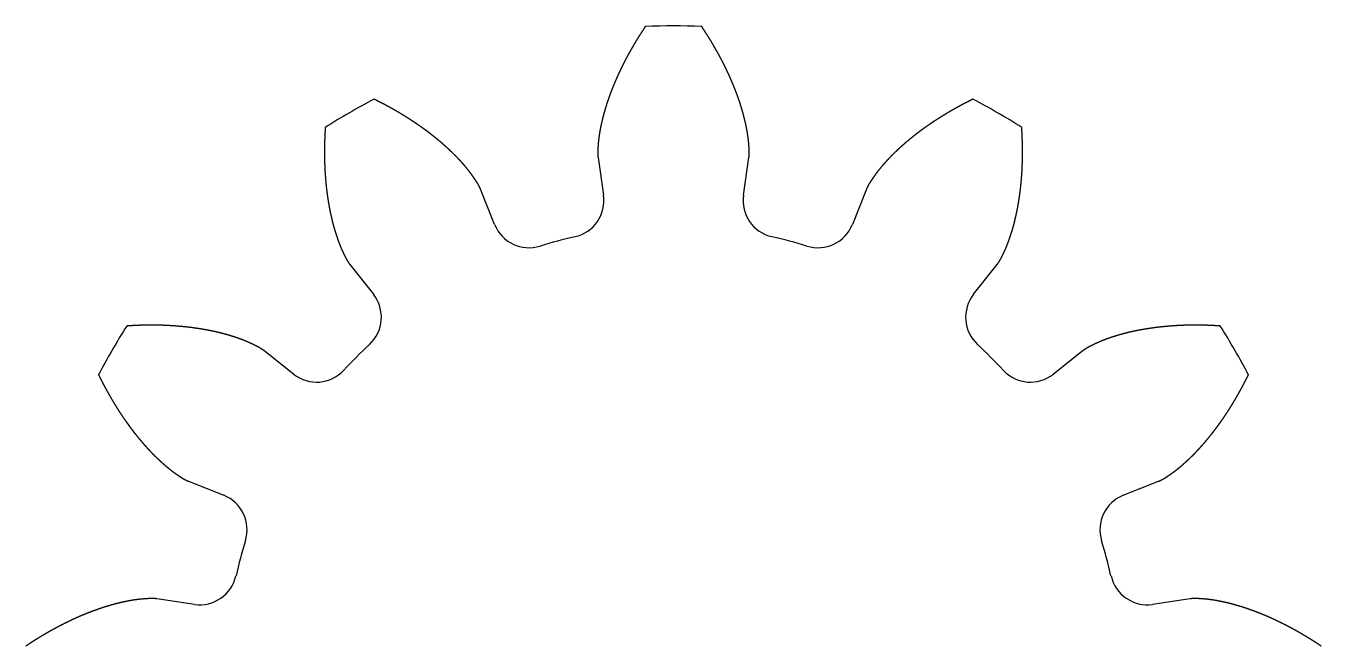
# Model space of a CAD drawing. Header units: millimetres. Extents: x 18 to 1169, y 18 to 1181.
# Drawn here: x 234.1 to 443.9, y 242.2 to 342.6 of the extents above; entities that cross this region are included whole.
import ezdxf

# ---------------------------------------------------------------- set-up
doc = ezdxf.new("R2010")
doc.units = ezdxf.units.MM
doc.layers.add('cut', color=5, linetype='Continuous', true_color=0x0000ff)

msp = doc.modelspace()

# ---------------------------------------------------------------- linework, layer by layer
at = {"layer": 'cut', "color": 5, "true_color": 0x0000ff}
for p, q in [((326.78, 321.27), (327.67, 315.18)), ((350.33, 315.18), (351.22, 321.27)), ((310.01, 310.45), (307.74, 316.17)), ((370.26, 316.17), (367.99, 310.45)), ((286.58, 303.95), (290.39, 299.12)), ((387.61, 299.12), (391.42, 303.95)), ((277.47, 286.19), (272.64, 290.01)), ((405.36, 290.01), (400.53, 286.19)), ((260.42, 268.85), (266.14, 266.57)), ((411.86, 266.57), (417.58, 268.85)), ((261.41, 248.91), (255.31, 249.8)), ((422.69, 249.8), (416.59, 248.91))]:
    msp.add_line(p, q, dxfattribs=at)
for centre, radius, start, end in [((339, 237.58), 105, 87.5067, 92.4933), ((339, 237.58), 105, 117.5067, 122.4933), ((339, 237.58), 105, 57.5067, 62.4933), ((321.73, 314.31), 6, -77.3183, 8.3062), ((356.27, 314.31), 6, 171.6938, -102.6817), ((315.59, 312.66), 6, -158.3062, -72.6817), ((339, 237.58), 72.64, 102.6817, 107.3183), ((339, 237.58), 72.64, 72.6817, 77.3183), ((362.41, 312.66), 6, -107.3183, -21.6938), ((285.68, 295.4), 6, -47.3183, 38.3062), ((392.32, 295.4), 6, 141.6938, -132.6817), ((339, 237.58), 105, 147.5067, 152.4933), ((339, 237.58), 105, 27.5067, 32.4933), ((339, 237.58), 72.64, 132.6817, 137.3183), ((339, 237.58), 72.64, 42.6817, 47.3183), ((281.19, 290.9), 6, -128.3062, -42.6817), ((396.81, 290.9), 6, -137.3183, -51.6938), ((263.92, 261), 6, -17.3183, 68.3062), ((414.08, 261), 6, 111.6938, -162.6817), ((339, 237.58), 72.64, 162.6817, 167.3183), ((339, 237.58), 72.64, 12.6817, 17.3183), ((262.27, 254.85), 6, -98.3062, -12.6817), ((415.73, 254.85), 6, -167.3183, -81.6938)]:
    msp.add_arc(centre, radius, start, end, dxfattribs=at)
for points in [[(334.43, 342.48), (334.39, 342.43), (334.32, 342.31), (334.2, 342.14), (334.05, 341.9), (333.86, 341.61), (333.67, 341.32), (333.48, 341.02), (333.3, 340.73), (333.11, 340.43), (332.93, 340.14), (332.76, 339.84), (332.58, 339.55), (332.41, 339.25), (332.24, 338.95), (332.07, 338.66), (331.9, 338.36), (331.73, 338.06), (331.57, 337.76), (331.41, 337.46), (331.25, 337.16), (331.1, 336.86), (330.94, 336.56), (330.79, 336.26), (330.64, 335.96), (330.49, 335.66), (330.35, 335.35), (330.2, 335.05), (330.06, 334.75), (329.93, 334.44), (329.79, 334.14), (329.66, 333.84), (329.53, 333.53), (329.4, 333.23), (329.27, 332.92), (329.15, 332.62), (329.03, 332.31), (328.91, 332.01), (328.79, 331.7), (328.68, 331.4), (328.57, 331.09), (328.46, 330.78), (328.36, 330.48), (328.25, 330.17), (328.15, 329.86), (328.06, 329.55), (327.96, 329.25), (327.87, 328.94), (327.78, 328.63), (327.7, 328.32), (327.62, 328.02), (327.54, 327.71), (327.46, 327.4), (327.39, 327.09), (327.32, 326.78), (327.25, 326.48), (327.19, 326.17), (327.13, 325.86), (327.07, 325.55), (327.02, 325.24), (326.97, 324.94), (326.92, 324.63), (326.89, 324.32), (326.85, 324.01), (326.82, 323.71), (326.8, 323.4), (326.77, 323.09), (326.75, 322.79), (326.74, 322.48), (326.73, 322.18), (326.73, 321.87), (326.74, 321.63), (326.76, 321.45), (326.77, 321.33), (326.78, 321.27)], [(351.22, 321.27), (351.23, 321.33), (351.24, 321.45), (351.26, 321.63), (351.27, 321.87), (351.27, 322.18), (351.26, 322.48), (351.25, 322.79), (351.23, 323.09), (351.2, 323.4), (351.18, 323.71), (351.15, 324.01), (351.11, 324.32), (351.08, 324.63), (351.03, 324.94), (350.98, 325.24), (350.93, 325.55), (350.87, 325.86), (350.81, 326.17), (350.75, 326.48), (350.68, 326.78), (350.61, 327.09), (350.54, 327.4), (350.46, 327.71), (350.38, 328.02), (350.3, 328.32), (350.22, 328.63), (350.13, 328.94), (350.04, 329.25), (349.94, 329.55), (349.85, 329.86), (349.75, 330.17), (349.64, 330.48), (349.54, 330.78), (349.43, 331.09), (349.32, 331.4), (349.21, 331.7), (349.09, 332.01), (348.97, 332.31), (348.85, 332.62), (348.73, 332.92), (348.6, 333.23), (348.47, 333.53), (348.34, 333.84), (348.21, 334.14), (348.07, 334.44), (347.94, 334.75), (347.8, 335.05), (347.65, 335.35), (347.51, 335.66), (347.36, 335.96), (347.21, 336.26), (347.06, 336.56), (346.9, 336.86), (346.75, 337.16), (346.59, 337.46), (346.43, 337.76), (346.27, 338.06), (346.1, 338.36), (345.93, 338.66), (345.76, 338.95), (345.59, 339.25), (345.42, 339.55), (345.24, 339.84), (345.07, 340.14), (344.89, 340.43), (344.7, 340.73), (344.52, 341.02), (344.33, 341.32), (344.14, 341.61), (343.95, 341.9), (343.8, 342.14), (343.68, 342.31), (343.61, 342.43), (343.57, 342.48)], [(307.74, 316.17), (307.72, 316.22), (307.67, 316.33), (307.59, 316.5), (307.48, 316.72), (307.33, 316.98), (307.17, 317.24), (307, 317.5), (306.83, 317.75), (306.66, 318.01), (306.48, 318.26), (306.31, 318.51), (306.12, 318.76), (305.94, 319), (305.74, 319.25), (305.55, 319.49), (305.35, 319.73), (305.14, 319.97), (304.94, 320.21), (304.73, 320.44), (304.52, 320.67), (304.3, 320.91), (304.09, 321.14), (303.87, 321.37), (303.64, 321.59), (303.42, 321.82), (303.19, 322.04), (302.96, 322.26), (302.73, 322.48), (302.49, 322.7), (302.25, 322.92), (302.01, 323.14), (301.77, 323.35), (301.53, 323.57), (301.28, 323.78), (301.03, 323.99), (300.78, 324.2), (300.53, 324.4), (300.27, 324.61), (300.01, 324.81), (299.75, 325.01), (299.49, 325.22), (299.23, 325.42), (298.96, 325.61), (298.7, 325.81), (298.43, 326), (298.16, 326.2), (297.88, 326.39), (297.61, 326.58), (297.33, 326.77), (297.05, 326.96), (296.77, 327.14), (296.49, 327.33), (296.21, 327.51), (295.92, 327.69), (295.63, 327.87), (295.35, 328.05), (295.06, 328.23), (294.76, 328.41), (294.47, 328.58), (294.17, 328.75), (293.88, 328.93), (293.58, 329.1), (293.28, 329.26), (292.98, 329.43), (292.67, 329.6), (292.37, 329.76), (292.06, 329.92), (291.75, 330.09), (291.44, 330.24), (291.13, 330.4), (290.88, 330.53), (290.69, 330.62), (290.57, 330.68), (290.51, 330.71)], [(387.49, 330.71), (387.43, 330.68), (387.31, 330.62), (387.12, 330.53), (386.87, 330.4), (386.56, 330.24), (386.25, 330.09), (385.94, 329.92), (385.63, 329.76), (385.33, 329.6), (385.02, 329.43), (384.72, 329.26), (384.42, 329.1), (384.12, 328.93), (383.83, 328.75), (383.53, 328.58), (383.24, 328.41), (382.94, 328.23), (382.65, 328.05), (382.37, 327.87), (382.08, 327.69), (381.79, 327.51), (381.51, 327.33), (381.23, 327.14), (380.95, 326.96), (380.67, 326.77), (380.39, 326.58), (380.12, 326.39), (379.84, 326.2), (379.57, 326), (379.3, 325.81), (379.04, 325.61), (378.77, 325.42), (378.51, 325.22), (378.25, 325.01), (377.99, 324.81), (377.73, 324.61), (377.47, 324.4), (377.22, 324.2), (376.97, 323.99), (376.72, 323.78), (376.47, 323.57), (376.23, 323.35), (375.99, 323.14), (375.75, 322.92), (375.51, 322.7), (375.27, 322.48), (375.04, 322.26), (374.81, 322.04), (374.58, 321.82), (374.36, 321.59), (374.13, 321.37), (373.91, 321.14), (373.7, 320.91), (373.48, 320.67), (373.27, 320.44), (373.06, 320.21), (372.86, 319.97), (372.65, 319.73), (372.45, 319.49), (372.26, 319.25), (372.06, 319), (371.88, 318.76), (371.69, 318.51), (371.52, 318.26), (371.34, 318.01), (371.17, 317.75), (371, 317.5), (370.83, 317.24), (370.67, 316.98), (370.52, 316.72), (370.41, 316.5), (370.33, 316.33), (370.28, 316.22), (370.26, 316.17)], [(282.59, 326.15), (282.59, 326.08), (282.58, 325.94), (282.57, 325.73), (282.55, 325.45), (282.53, 325.1), (282.52, 324.75), (282.5, 324.4), (282.49, 324.06), (282.48, 323.71), (282.47, 323.37), (282.46, 323.02), (282.46, 322.68), (282.46, 322.33), (282.46, 321.99), (282.46, 321.65), (282.46, 321.31), (282.47, 320.96), (282.48, 320.62), (282.49, 320.28), (282.5, 319.95), (282.52, 319.61), (282.53, 319.27), (282.55, 318.93), (282.57, 318.6), (282.6, 318.26), (282.62, 317.93), (282.65, 317.6), (282.68, 317.26), (282.71, 316.93), (282.75, 316.6), (282.78, 316.27), (282.82, 315.94), (282.86, 315.61), (282.91, 315.29), (282.95, 314.96), (283, 314.64), (283.05, 314.31), (283.1, 313.99), (283.16, 313.67), (283.21, 313.35), (283.27, 313.03), (283.34, 312.71), (283.4, 312.39), (283.47, 312.08), (283.54, 311.76), (283.61, 311.45), (283.69, 311.14), (283.76, 310.83), (283.84, 310.52), (283.92, 310.21), (284.01, 309.9), (284.1, 309.6), (284.19, 309.29), (284.28, 308.99), (284.38, 308.69), (284.48, 308.39), (284.58, 308.1), (284.69, 307.8), (284.79, 307.51), (284.9, 307.22), (285.02, 306.93), (285.14, 306.64), (285.26, 306.36), (285.39, 306.08), (285.52, 305.8), (285.66, 305.53), (285.79, 305.25), (285.93, 304.98), (286.07, 304.71), (286.23, 304.44), (286.36, 304.24), (286.47, 304.09), (286.54, 304), (286.58, 303.95)], [(391.42, 303.95), (391.46, 304), (391.53, 304.09), (391.64, 304.24), (391.77, 304.44), (391.93, 304.71), (392.07, 304.98), (392.21, 305.25), (392.34, 305.53), (392.48, 305.8), (392.61, 306.08), (392.74, 306.36), (392.86, 306.64), (392.98, 306.93), (393.1, 307.22), (393.21, 307.51), (393.31, 307.8), (393.42, 308.1), (393.52, 308.39), (393.62, 308.69), (393.72, 308.99), (393.81, 309.29), (393.9, 309.6), (393.99, 309.9), (394.08, 310.21), (394.16, 310.52), (394.24, 310.83), (394.31, 311.14), (394.39, 311.45), (394.46, 311.76), (394.53, 312.08), (394.6, 312.39), (394.66, 312.71), (394.73, 313.03), (394.79, 313.35), (394.84, 313.67), (394.9, 313.99), (394.95, 314.31), (395, 314.64), (395.05, 314.96), (395.09, 315.29), (395.14, 315.61), (395.18, 315.94), (395.22, 316.27), (395.25, 316.6), (395.29, 316.93), (395.32, 317.26), (395.35, 317.6), (395.38, 317.93), (395.4, 318.26), (395.43, 318.6), (395.45, 318.93), (395.47, 319.27), (395.48, 319.61), (395.5, 319.95), (395.51, 320.28), (395.52, 320.62), (395.53, 320.96), (395.54, 321.31), (395.54, 321.65), (395.54, 321.99), (395.54, 322.33), (395.54, 322.68), (395.54, 323.02), (395.53, 323.37), (395.52, 323.71), (395.51, 324.06), (395.5, 324.4), (395.48, 324.75), (395.47, 325.1), (395.45, 325.45), (395.43, 325.73), (395.42, 325.94), (395.41, 326.08), (395.41, 326.15)], [(272.64, 290.01), (272.59, 290.05), (272.49, 290.12), (272.34, 290.22), (272.14, 290.36), (271.88, 290.51), (271.61, 290.65), (271.33, 290.79), (271.06, 290.93), (270.78, 291.06), (270.5, 291.19), (270.22, 291.32), (269.94, 291.44), (269.65, 291.56), (269.37, 291.68), (269.07, 291.79), (268.78, 291.9), (268.49, 292), (268.19, 292.1), (267.89, 292.2), (267.59, 292.3), (267.29, 292.39), (266.99, 292.49), (266.68, 292.57), (266.38, 292.66), (266.07, 292.74), (265.76, 292.82), (265.45, 292.9), (265.14, 292.97), (264.82, 293.05), (264.51, 293.12), (264.19, 293.18), (263.87, 293.25), (263.56, 293.31), (263.24, 293.37), (262.92, 293.43), (262.59, 293.48), (262.27, 293.53), (261.95, 293.58), (261.62, 293.63), (261.3, 293.68), (260.97, 293.72), (260.64, 293.76), (260.31, 293.8), (259.98, 293.84), (259.65, 293.87), (259.32, 293.9), (258.99, 293.93), (258.66, 293.96), (258.32, 293.99), (257.99, 294.01), (257.65, 294.03), (257.31, 294.05), (256.98, 294.07), (256.64, 294.08), (256.3, 294.1), (255.96, 294.11), (255.62, 294.11), (255.28, 294.12), (254.94, 294.12), (254.59, 294.13), (254.25, 294.13), (253.91, 294.12), (253.56, 294.12), (253.22, 294.11), (252.87, 294.11), (252.53, 294.1), (252.18, 294.08), (251.83, 294.07), (251.48, 294.05), (251.14, 294.03), (250.86, 294.02), (250.65, 294), (250.51, 293.99), (250.44, 293.99)], [(427.56, 293.99), (427.49, 293.99), (427.35, 294), (427.14, 294.02), (426.86, 294.03), (426.52, 294.05), (426.17, 294.07), (425.82, 294.08), (425.47, 294.1), (425.13, 294.11), (424.78, 294.11), (424.44, 294.12), (424.09, 294.12), (423.75, 294.13), (423.41, 294.13), (423.06, 294.12), (422.72, 294.12), (422.38, 294.11), (422.04, 294.11), (421.7, 294.1), (421.36, 294.08), (421.02, 294.07), (420.69, 294.05), (420.35, 294.03), (420.01, 294.01), (419.68, 293.99), (419.34, 293.96), (419.01, 293.93), (418.68, 293.9), (418.35, 293.87), (418.02, 293.84), (417.69, 293.8), (417.36, 293.76), (417.03, 293.72), (416.7, 293.68), (416.38, 293.63), (416.05, 293.58), (415.73, 293.53), (415.41, 293.48), (415.08, 293.43), (414.76, 293.37), (414.44, 293.31), (414.13, 293.25), (413.81, 293.18), (413.49, 293.12), (413.18, 293.05), (412.86, 292.97), (412.55, 292.9), (412.24, 292.82), (411.93, 292.74), (411.62, 292.66), (411.32, 292.57), (411.01, 292.49), (410.71, 292.39), (410.41, 292.3), (410.11, 292.2), (409.81, 292.1), (409.51, 292), (409.22, 291.9), (408.93, 291.79), (408.63, 291.68), (408.35, 291.56), (408.06, 291.44), (407.78, 291.32), (407.5, 291.19), (407.22, 291.06), (406.94, 290.93), (406.67, 290.79), (406.39, 290.65), (406.12, 290.51), (405.86, 290.36), (405.66, 290.22), (405.51, 290.12), (405.41, 290.05), (405.36, 290.01)], [(245.87, 286.08), (245.9, 286.02), (245.96, 285.89), (246.06, 285.7), (246.18, 285.45), (246.34, 285.14), (246.5, 284.83), (246.66, 284.52), (246.82, 284.22), (246.99, 283.91), (247.15, 283.61), (247.32, 283.31), (247.49, 283.01), (247.66, 282.71), (247.83, 282.41), (248, 282.11), (248.18, 281.82), (248.35, 281.53), (248.53, 281.24), (248.71, 280.95), (248.89, 280.66), (249.07, 280.38), (249.25, 280.09), (249.44, 279.81), (249.63, 279.53), (249.81, 279.25), (250, 278.98), (250.19, 278.7), (250.39, 278.43), (250.58, 278.16), (250.77, 277.89), (250.97, 277.62), (251.17, 277.35), (251.37, 277.09), (251.57, 276.83), (251.77, 276.57), (251.98, 276.31), (252.18, 276.06), (252.39, 275.8), (252.6, 275.55), (252.81, 275.3), (253.02, 275.06), (253.23, 274.81), (253.45, 274.57), (253.66, 274.33), (253.88, 274.09), (254.1, 273.86), (254.32, 273.62), (254.54, 273.39), (254.77, 273.17), (254.99, 272.94), (255.22, 272.72), (255.45, 272.5), (255.68, 272.28), (255.91, 272.07), (256.14, 271.86), (256.38, 271.65), (256.61, 271.44), (256.85, 271.24), (257.09, 271.04), (257.33, 270.84), (257.58, 270.65), (257.83, 270.46), (258.07, 270.28), (258.33, 270.1), (258.58, 269.92), (258.83, 269.75), (259.09, 269.58), (259.34, 269.41), (259.6, 269.25), (259.87, 269.1), (260.08, 268.99), (260.25, 268.92), (260.36, 268.87), (260.42, 268.85)], [(417.58, 268.85), (417.64, 268.87), (417.75, 268.92), (417.92, 268.99), (418.13, 269.1), (418.4, 269.25), (418.66, 269.41), (418.91, 269.58), (419.17, 269.75), (419.42, 269.92), (419.67, 270.1), (419.93, 270.28), (420.17, 270.46), (420.42, 270.65), (420.67, 270.84), (420.91, 271.04), (421.15, 271.24), (421.39, 271.44), (421.62, 271.65), (421.86, 271.86), (422.09, 272.07), (422.32, 272.28), (422.55, 272.5), (422.78, 272.72), (423.01, 272.94), (423.23, 273.17), (423.46, 273.39), (423.68, 273.62), (423.9, 273.86), (424.12, 274.09), (424.34, 274.33), (424.55, 274.57), (424.77, 274.81), (424.98, 275.06), (425.19, 275.3), (425.4, 275.55), (425.61, 275.8), (425.82, 276.06), (426.02, 276.31), (426.23, 276.57), (426.43, 276.83), (426.63, 277.09), (426.83, 277.35), (427.03, 277.62), (427.23, 277.89), (427.42, 278.16), (427.61, 278.43), (427.81, 278.7), (428, 278.98), (428.19, 279.25), (428.37, 279.53), (428.56, 279.81), (428.75, 280.09), (428.93, 280.38), (429.11, 280.66), (429.29, 280.95), (429.47, 281.24), (429.65, 281.53), (429.82, 281.82), (430, 282.11), (430.17, 282.41), (430.34, 282.71), (430.51, 283.01), (430.68, 283.31), (430.85, 283.61), (431.01, 283.91), (431.18, 284.22), (431.34, 284.52), (431.5, 284.83), (431.66, 285.14), (431.82, 285.45), (431.94, 285.7), (432.04, 285.89), (432.1, 286.02), (432.13, 286.08)], [(255.31, 249.8), (255.25, 249.81), (255.13, 249.83), (254.95, 249.84), (254.71, 249.86), (254.41, 249.86), (254.1, 249.85), (253.8, 249.83), (253.49, 249.81), (253.18, 249.79), (252.88, 249.76), (252.57, 249.73), (252.26, 249.7), (251.96, 249.66), (251.65, 249.62), (251.34, 249.57), (251.03, 249.51), (250.72, 249.46), (250.42, 249.4), (250.11, 249.33), (249.8, 249.27), (249.49, 249.2), (249.18, 249.12), (248.88, 249.05), (248.57, 248.97), (248.26, 248.89), (247.95, 248.8), (247.64, 248.71), (247.34, 248.62), (247.03, 248.53), (246.72, 248.43), (246.42, 248.33), (246.11, 248.23), (245.8, 248.12), (245.49, 248.01), (245.19, 247.9), (244.88, 247.79), (244.58, 247.67), (244.27, 247.56), (243.97, 247.44), (243.66, 247.31), (243.36, 247.19), (243.05, 247.06), (242.75, 246.93), (242.44, 246.79), (242.14, 246.66), (241.84, 246.52), (241.53, 246.38), (241.23, 246.24), (240.93, 246.09), (240.63, 245.94), (240.33, 245.79), (240.02, 245.64), (239.72, 245.49), (239.42, 245.33), (239.12, 245.17), (238.82, 245.01), (238.52, 244.85), (238.23, 244.69), (237.93, 244.52), (237.63, 244.35), (237.33, 244.18), (237.04, 244), (236.74, 243.83), (236.45, 243.65), (236.15, 243.47), (235.86, 243.29), (235.56, 243.1), (235.27, 242.92), (234.97, 242.73), (234.68, 242.54), (234.45, 242.39), (234.27, 242.27), (234.16, 242.19), (234.1, 242.15)], [(443.9, 242.15), (443.84, 242.19), (443.73, 242.27), (443.55, 242.39), (443.32, 242.54), (443.03, 242.73), (442.73, 242.92), (442.44, 243.1), (442.14, 243.29), (441.85, 243.47), (441.55, 243.65), (441.26, 243.83), (440.96, 244), (440.67, 244.18), (440.37, 244.35), (440.07, 244.52), (439.77, 244.69), (439.48, 244.85), (439.18, 245.01), (438.88, 245.17), (438.58, 245.33), (438.28, 245.49), (437.98, 245.64), (437.67, 245.79), (437.37, 245.94), (437.07, 246.09), (436.77, 246.24), (436.47, 246.38), (436.16, 246.52), (435.86, 246.66), (435.56, 246.79), (435.25, 246.93), (434.95, 247.06), (434.64, 247.19), (434.34, 247.31), (434.03, 247.44), (433.73, 247.56), (433.42, 247.67), (433.12, 247.79), (432.81, 247.9), (432.51, 248.01), (432.2, 248.12), (431.89, 248.23), (431.58, 248.33), (431.28, 248.43), (430.97, 248.53), (430.66, 248.62), (430.36, 248.71), (430.05, 248.8), (429.74, 248.89), (429.43, 248.97), (429.12, 249.05), (428.82, 249.12), (428.51, 249.2), (428.2, 249.27), (427.89, 249.33), (427.58, 249.4), (427.28, 249.46), (426.97, 249.51), (426.66, 249.57), (426.35, 249.62), (426.04, 249.66), (425.74, 249.7), (425.43, 249.73), (425.12, 249.76), (424.82, 249.79), (424.51, 249.81), (424.2, 249.83), (423.9, 249.85), (423.59, 249.86), (423.29, 249.86), (423.05, 249.84), (422.87, 249.83), (422.75, 249.81), (422.69, 249.8)]]:
    msp.add_open_spline(points, degree=5, dxfattribs=at)

doc.saveas('drawing.dxf')
